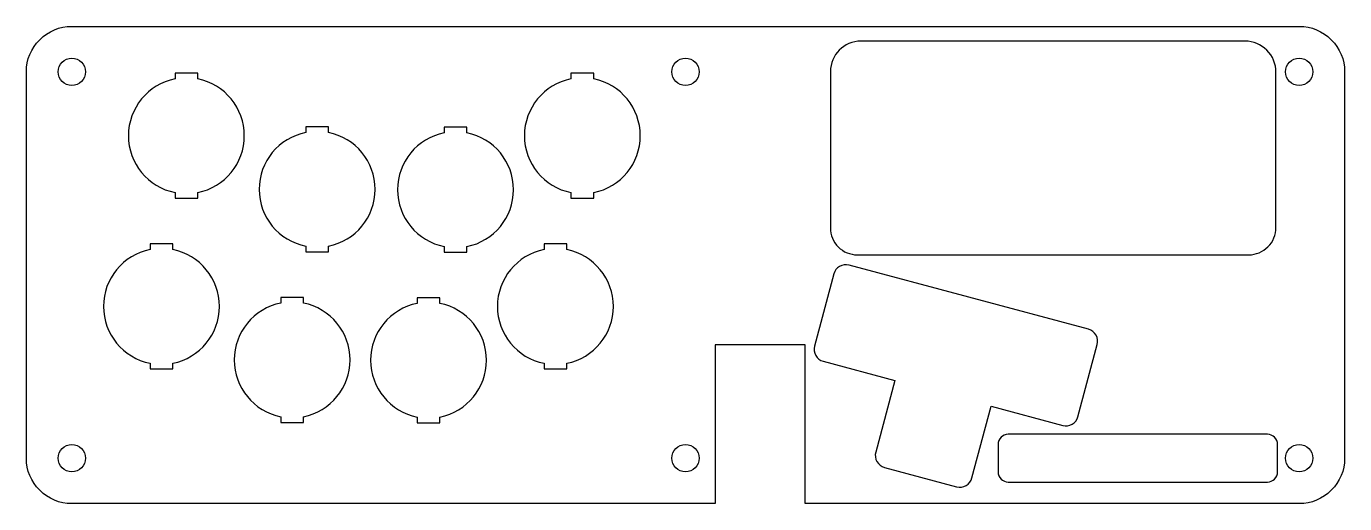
# Model space of a CAD drawing. Header units: millimetres. Extents: x -290 to 0, y -105 to 0.
import ezdxf

# ---------------------------------------------------------------- set-up
doc = ezdxf.new("R2010")
doc.units = ezdxf.units.MM
doc.layers.get('0').update_dxf_attribs({"linetype": 'CONTINUOUS'})

msp = doc.modelspace()

# ---------------------------------------------------------------- linework, layer by layer
for points in [[(0, -95, -0.414214), (-10, -105), (-118.69, -105), (-118.69, -70.04), (-138.47, -70.04), (-138.47, -105), (-280, -105, -0.414214), (-290, -95), (-290, -10, -0.414214), (-280, 0), (-10, 0, -0.414214), (0, -10)], [(-107.21, -50.26), (-21.11, -50.26, 0.414214), (-15.1, -44.26), (-15.1, -10.07, 0.414214), (-21.92, -3.25), (-106.43, -3.25, 0.413121), (-113.12, -9.96), (-113.12, -44.36, 0.414214)], [(-257.3, -10.31), (-257.3, -11.56, 0.819836), (-257.3, -36.56), (-257.3, -37.81), (-252.3, -37.81), (-252.3, -36.56, 0.819836), (-252.3, -11.56), (-252.3, -10.31)], [(-170.19, -10.31), (-170.19, -11.56, 0.819835), (-170.19, -36.56), (-170.19, -37.81), (-165.19, -37.81), (-165.19, -36.56, 0.819835), (-165.19, -11.56), (-165.19, -10.31)], [(-223.53, -23.35), (-223.53, -22.1), (-228.53, -22.1), (-228.53, -23.35, 0.819836), (-228.53, -48.36), (-228.53, -49.6), (-223.53, -49.6), (-223.53, -48.36, 0.819836)], [(-193.09, -23.43), (-193.09, -22.18), (-198.09, -22.18), (-198.09, -23.43, 0.819836), (-198.09, -48.44), (-198.09, -49.68), (-193.09, -49.68), (-193.09, -48.44, 0.819836)], [(-262.78, -74.11), (-262.78, -75.36), (-257.78, -75.36), (-257.78, -74.11, 0.819836), (-257.78, -49.11), (-257.78, -47.86), (-262.78, -47.86), (-262.78, -49.11, 0.819836)], [(-176.12, -47.87), (-176.12, -49.12, 0.819836), (-176.12, -74.13), (-176.12, -75.37), (-171.12, -75.37), (-171.12, -74.13, 0.819836), (-171.12, -49.12), (-171.12, -47.87)], [(-56.35, -66.65), (-109.02, -52.54, 0.414214), (-112.37, -54.47), (-116.63, -70.34, 0.414214), (-114.69, -73.69), (-98.93, -77.91), (-103.16, -93.67, 0.414214), (-101.22, -97.02), (-85.35, -101.27, 0.414214), (-82, -99.34), (-77.78, -83.58), (-62.02, -87.8, 0.414214), (-58.67, -85.87), (-54.42, -70, 0.414214)], [(-234.03, -85.88), (-234.03, -87.13), (-229.03, -87.13), (-229.03, -85.88, 0.819836), (-229.03, -60.88), (-229.03, -59.63), (-234.03, -59.63), (-234.03, -60.88, 0.819836)], [(-199.03, -60.95), (-199.03, -59.7), (-204.03, -59.7), (-204.03, -60.95, 0.819836), (-204.03, -85.95), (-204.03, -87.2), (-199.03, -87.2), (-199.03, -85.95, 0.819836)], [(-74, -100.25), (-17, -100.25, 0.414214), (-14.75, -98), (-14.75, -92, 0.414214), (-17, -89.75), (-74, -89.75, 0.414213), (-76.25, -92), (-76.25, -98, 0.414214)]]:
    msp.add_lwpolyline(points, format="xyb", close=True)
for centre in [(-280, -10), (-145, -10), (-10, -10), (-280, -95), (-145, -95), (-10, -95)]:
    msp.add_circle(centre, 3)

doc.saveas('drawing.dxf')
